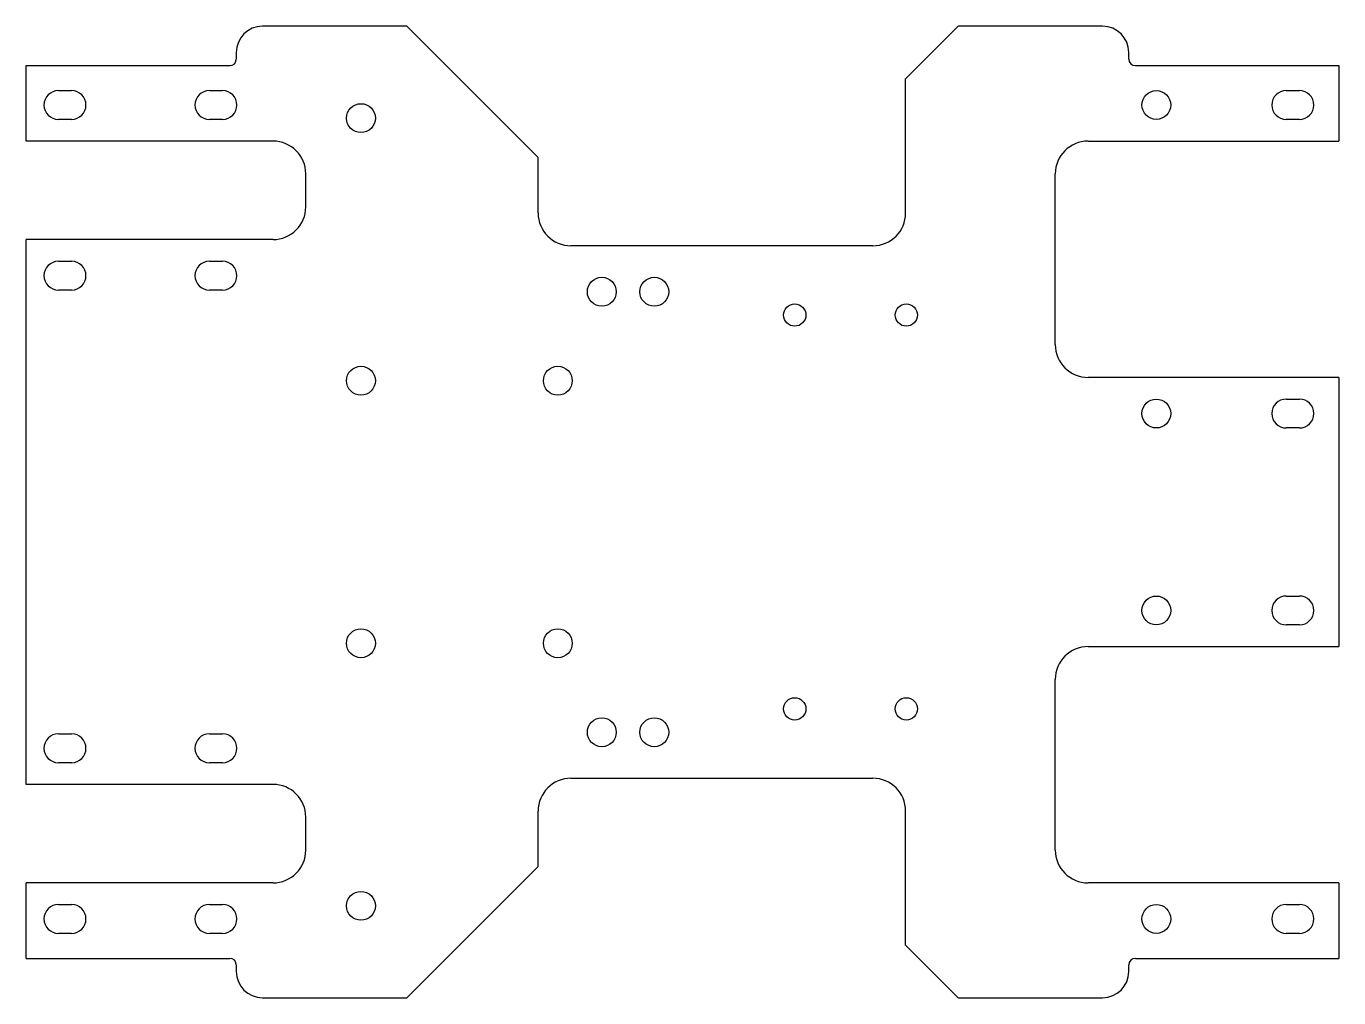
# Model space of a CAD drawing. Header units: millimetres. Extents: x 7 to 207, y 69 to 217.
import ezdxf

# ---------------------------------------------------------------- set-up
doc = ezdxf.new("R2010")
doc.units = ezdxf.units.MM
doc.layers.add('Default', color=7, linetype='Continuous')
doc.layers.add('Y-CHASSIS', color=7, linetype='Continuous')

# ---------------------------------------------------------------- blocks, each defined once
blk = doc.blocks.new('SE')
at = {"layer": 'Y-CHASSIS', "color": 7, "linetype": 'Continuous'}
for p, q in [((64.96, 217.31), (42.96, 217.31)), ((84.96, 197.31), (64.96, 217.31)), ((148.96, 217.31), (140.96, 209.31)), ((170.96, 217.31), (148.96, 217.31)), ((38.96, 213.31), (38.96, 212.31)), ((174.96, 212.31), (174.96, 213.31)), ((6.96, 211.31), (37.96, 211.31)), ((6.96, 199.81), (6.96, 211.31)), ((175.96, 211.31), (206.96, 211.31)), ((206.96, 211.31), (206.96, 199.81)), ((140.96, 188.86), (140.96, 209.31)), ((11.86, 207.51), (13.86, 207.51)), ((34.86, 207.51), (36.86, 207.51)), ((198.96, 207.51), (200.96, 207.51)), ((13.86, 203.11), (11.86, 203.11)), ((36.86, 203.11), (34.86, 203.11)), ((200.96, 203.11), (198.96, 203.11)), ((44.56, 199.81), (6.96, 199.81)), ((168.76, 199.81), (206.96, 199.81)), ((84.96, 188.86), (84.96, 197.31)), ((49.56, 189.81), (49.56, 194.81)), ((163.76, 168.81), (163.76, 194.81)), ((44.56, 184.81), (6.96, 184.81)), ((6.96, 101.81), (6.96, 184.81)), ((135.96, 183.86), (89.96, 183.86)), ((11.86, 181.51), (13.86, 181.51)), ((34.86, 181.51), (36.86, 181.51)), ((13.86, 177.11), (11.86, 177.11)), ((36.86, 177.11), (34.86, 177.11)), ((206.96, 163.81), (168.76, 163.81)), ((206.96, 163.81), (206.96, 122.81)), ((198.96, 160.51), (200.96, 160.51)), ((200.96, 156.11), (198.96, 156.11)), ((198.96, 130.51), (200.96, 130.51)), ((200.96, 126.11), (198.96, 126.11)), ((168.76, 122.81), (206.96, 122.81)), ((163.76, 91.81), (163.76, 117.81)), ((11.86, 109.51), (13.86, 109.51)), ((34.86, 109.51), (36.86, 109.51)), ((13.86, 105.11), (11.86, 105.11)), ((36.86, 105.11), (34.86, 105.11)), ((89.96, 102.75), (135.96, 102.75)), ((44.56, 101.81), (6.96, 101.81)), ((49.56, 91.81), (49.56, 96.81)), ((84.96, 89.31), (84.96, 97.75)), ((140.96, 77.31), (140.96, 97.75)), ((64.96, 69.31), (84.96, 89.31)), ((6.96, 75.31), (6.96, 86.81)), ((44.56, 86.81), (6.96, 86.81)), ((206.96, 86.81), (168.76, 86.81)), ((206.96, 86.81), (206.96, 75.31)), ((11.86, 83.51), (13.86, 83.51)), ((34.86, 83.51), (36.86, 83.51)), ((198.96, 83.51), (200.96, 83.51)), ((13.86, 79.11), (11.86, 79.11)), ((36.86, 79.11), (34.86, 79.11)), ((200.96, 79.11), (198.96, 79.11)), ((140.96, 77.31), (148.96, 69.31)), ((6.96, 75.31), (37.96, 75.31)), ((38.96, 74.31), (38.96, 73.31)), ((174.96, 73.31), (174.96, 74.31)), ((175.96, 75.31), (206.96, 75.31)), ((42.96, 69.31), (64.96, 69.31)), ((148.96, 69.31), (170.96, 69.31))]:
    blk.add_line(p, q, dxfattribs=at)
for centre, radius in [((179.16, 205.31), 2.2), ((57.96, 203.31), 2.2), ((94.66, 176.86), 2.2), ((102.66, 176.86), 2.2), ((124.06, 173.31), 1.7), ((141.06, 173.31), 1.7), ((57.96, 163.31), 2.2), ((87.96, 163.31), 2.2), ((179.16, 158.31), 2.2), ((179.16, 128.31), 2.2), ((57.96, 123.31), 2.2), ((87.96, 123.31), 2.2), ((124.06, 113.31), 1.7), ((141.06, 113.31), 1.7), ((94.66, 109.75), 2.2), ((102.66, 109.75), 2.2), ((57.96, 83.31), 2.2), ((179.16, 81.31), 2.2)]:
    blk.add_circle(centre, radius, dxfattribs=at)
for centre, radius, start, end in [((42.96, 213.31), 4, 90, 180), ((170.96, 213.31), 4, 0, 90), ((37.96, 212.31), 1, 270, 360), ((175.96, 212.31), 1, 180, 270), ((11.86, 205.31), 2.2, 90, 270), ((13.86, 205.31), 2.2, 270, 90), ((34.86, 205.31), 2.2, 90, 270), ((36.86, 205.31), 2.2, 270, 90), ((198.96, 205.31), 2.2, 90, 270), ((200.96, 205.31), 2.2, 270, 90), ((44.56, 194.81), 5, 0, 90), ((168.76, 194.81), 5, 90, 180), ((44.56, 189.81), 5, 270, 360), ((89.96, 188.86), 5, 180, 270), ((135.96, 188.86), 5, 270, 360), ((11.86, 179.31), 2.2, 90, 270), ((13.86, 179.31), 2.2, 270, 90), ((34.86, 179.31), 2.2, 90, 270), ((36.86, 179.31), 2.2, 270, 90), ((168.76, 168.81), 5, 180, 270), ((198.96, 158.31), 2.2, 90, 270), ((200.96, 158.31), 2.2, 270, 90), ((198.96, 128.31), 2.2, 90, 270), ((200.96, 128.31), 2.2, 270, 90), ((168.76, 117.81), 5, 90, 180), ((11.86, 107.31), 2.2, 90, 270), ((13.86, 107.31), 2.2, 270, 90), ((34.86, 107.31), 2.2, 90, 270), ((36.86, 107.31), 2.2, 270, 90), ((89.96, 97.75), 5, 90, 180), ((135.96, 97.75), 5, 0, 90), ((44.56, 96.81), 5, 0, 90), ((44.56, 91.81), 5, 270, 360), ((168.76, 91.81), 5, 180, 270), ((11.86, 81.31), 2.2, 90, 270), ((13.86, 81.31), 2.2, 270, 90), ((34.86, 81.31), 2.2, 90, 270), ((36.86, 81.31), 2.2, 270, 90), ((198.96, 81.31), 2.2, 90, 270), ((200.96, 81.31), 2.2, 270, 90), ((37.96, 74.31), 1, 0, 90), ((175.96, 74.31), 1, 90, 180), ((42.96, 73.31), 4, 180, 270), ((170.96, 73.31), 4, 270, 360)]:
    blk.add_arc(centre, radius, start, end, dxfattribs=at)

msp = doc.modelspace()

# ---------------------------------------------------------------- block references
at = {"layer": 'Default'}
msp.add_blockref('SE', (0, 0), dxfattribs=at)

doc.saveas('drawing.dxf')
